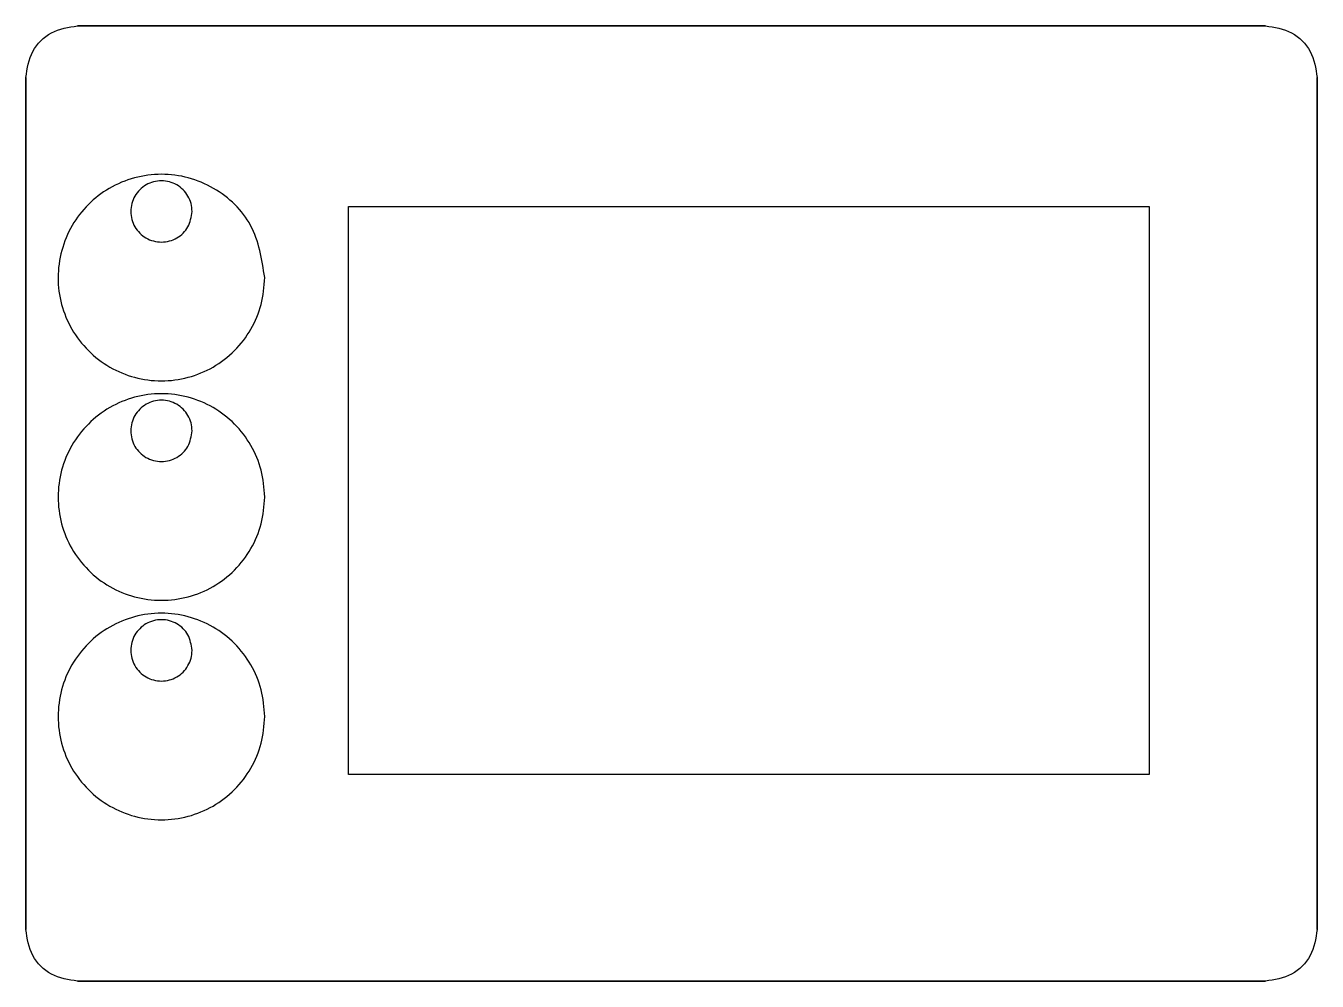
# Model space of a CAD drawing. Extents: x 0 to 100, y 0 to 74.
import ezdxf

# ---------------------------------------------------------------- set-up
doc = ezdxf.new("R2010")
doc.units = 0
doc.layers.add('IS_EdgeCuts', color=7, linetype='CONTINUOUS')

msp = doc.modelspace()

# ---------------------------------------------------------------- linework, layer by layer
at = {"layer": 'IS_EdgeCuts', "color": 7}
for points in [[(4, 74.000003), (96.000003, 74.000003)], [(4, 74.000003), (4, 74.000003)], [(0, 3.999993), (0, 70.000002)], [(100.000003, 70.000002), (100.000003, 3.999993)], [(12.875, 59.624997), (12.875, 59.624997)], [(25.000001, 59.99991), (87.000001, 59.99991), (87.000001, 15.999907), (25.000001, 15.999907), (25.000001, 59.99991)], [(18.500002, 54.499988), (18.500002, 54.499988)], [(12.875, 42.625), (12.875, 42.625)], [(18.500002, 37.499991), (18.500002, 37.499991)], [(12.875, 25.625006), (12.875, 25.625006)], [(18.5, 20.499994), (18.5, 20.499994)], [(96.000003, 0.000001), (4, 0.000001)]]:
    msp.add_lwpolyline(points, close=True, dxfattribs=at)
for points, knots in [([(0, 70.000002), (0.109156, 70.702012), (0.32399, 72.083659), (1.916343, 73.676012), (3.29799, 73.890846), (4, 74.000003)], [0, 0, 0, 0, 2.093983, 4.121232, 6.215216, 6.215216, 6.215216, 6.215216]), ([(96.000003, 74.000003), (96.702013, 73.890847), (98.08366, 73.676012), (99.676013, 72.083659), (99.890847, 70.702012), (100.000003, 70.000002)], [0, 0, 0, 0, 2.093983, 4.121233, 6.215216, 6.215216, 6.215216, 6.215216]), ([(18.500002, 54.499988), (18.446672, 53.799922), (18.340454, 52.405582), (17.501052, 50.454265), (16.223986, 48.777782), (14.545253, 47.492327), (12.594535, 46.684066), (10.499967, 46.407565), (8.405608, 46.68407), (6.454265, 47.49231), (4.777839, 48.777848), (3.492184, 50.454017), (2.684664, 52.406504), (2.312275, 55.193271), (3.251314, 58.692549), (6.309428, 61.747112), (10.50726, 62.881859), (14.661974, 61.748024), (17.846882, 58.688981), (18.280121, 55.910262), (18.500002, 54.499988)], [0, 0, 0, 0, 2.094199, 4.171068, 6.265267, 8.359467, 10.436336, 12.530535, 14.624734, 16.701603, 18.795802, 20.890001, 22.96687, 25.061069, 29.243942, 33.302751, 37.485624, 41.668496, 45.727306, 49.910179, 49.910179, 49.910179, 49.910179]), ([(12.875, 59.624997), (12.809723, 59.206322), (12.681104, 58.38139), (11.735585, 57.473237), (10.502154, 57.13663), (9.255923, 57.473508), (8.348046, 58.380331), (8.069268, 59.419179), (8.179821, 60.246501), (8.419553, 60.826145), (8.801232, 61.323758), (9.298921, 61.705403), (9.878226, 61.945349), (10.499989, 62.027437), (11.121815, 61.94535), (11.700934, 61.705398), (12.199308, 61.323778), (12.578437, 60.826072), (12.827634, 60.246774), (12.859168, 59.832829), (12.875, 59.624997)], [0, 0, 0, 0, 1.24179, 2.446749, 3.688539, 4.930329, 6.135288, 7.377078, 7.998794, 8.615364, 9.23708, 9.858795, 10.475366, 11.097082, 11.718797, 12.335368, 12.957084, 13.578799, 14.19537, 14.817086, 14.817086, 14.817086, 14.817086]), ([(18.500002, 37.499991), (18.446672, 36.799925), (18.340454, 35.405585), (17.501052, 33.454268), (16.223986, 31.777785), (14.545253, 30.49233), (12.594535, 29.684068), (10.499968, 29.407569), (8.405605, 29.684068), (6.454276, 30.49233), (4.777796, 31.777785), (3.492341, 33.454268), (2.68408, 35.405585), (2.407581, 37.499991), (2.68408, 39.594397), (3.492341, 41.545714), (4.777796, 43.222198), (6.454276, 44.507652), (8.405605, 45.315914), (10.499968, 45.592414), (12.594535, 45.315914), (14.545253, 44.507652), (16.223986, 43.222198), (17.501052, 41.545714), (18.340454, 39.594397), (18.446672, 38.200058), (18.500002, 37.499991)], [0, 0, 0, 0, 2.094199, 4.171068, 6.265267, 8.359467, 10.436336, 12.530535, 14.624734, 16.701603, 18.795802, 20.890001, 22.96687, 25.061069, 27.155269, 29.232137, 31.326337, 33.420536, 35.497405, 37.591604, 39.685803, 41.762672, 43.856871, 45.951071, 48.02794, 50.122139, 50.122139, 50.122139, 50.122139]), ([(12.875, 42.625), (12.809723, 42.206325), (12.681104, 41.381393), (11.735585, 40.47324), (10.502154, 40.136633), (9.255923, 40.473511), (8.348046, 41.380334), (8.069268, 42.419182), (8.179821, 43.246504), (8.419553, 43.826148), (8.801232, 44.323761), (9.298921, 44.705406), (9.878226, 44.945352), (10.499989, 45.02744), (11.121815, 44.945353), (11.700934, 44.705401), (12.199308, 44.323781), (12.578437, 43.826075), (12.827634, 43.246777), (12.859168, 42.832832), (12.875, 42.625)], [0, 0, 0, 0, 1.24179, 2.446749, 3.688539, 4.930329, 6.135288, 7.377078, 7.998794, 8.615364, 9.23708, 9.858795, 10.475366, 11.097082, 11.718797, 12.335368, 12.957084, 13.578799, 14.19537, 14.817086, 14.817086, 14.817086, 14.817086]), ([(18.5, 20.499994), (18.44667, 19.799928), (18.340452, 18.405587), (17.501051, 16.45427), (16.223985, 14.777786), (14.545252, 13.492331), (12.594533, 12.684068), (10.499965, 12.407569), (8.405602, 12.684069), (6.454273, 13.492331), (4.777793, 14.777786), (3.492338, 16.45427), (2.684077, 18.405587), (2.407579, 20.499994), (2.684077, 22.5944), (3.492339, 24.545717), (4.777794, 26.222201), (6.454274, 27.507655), (8.405603, 28.315917), (10.499965, 28.592417), (12.594533, 28.315917), (14.545251, 27.507655), (16.223984, 26.222201), (17.50105, 24.545717), (18.340451, 22.5944), (18.44667, 21.200061), (18.5, 20.499994)], [0, 0, 0, 0, 2.0942, 4.171069, 6.265269, 8.359468, 10.436338, 12.530538, 14.624737, 16.701607, 18.795806, 20.890006, 22.966875, 25.061075, 27.155274, 29.232143, 31.326342, 33.420541, 35.49741, 37.591609, 39.685809, 41.762678, 43.856877, 45.951076, 48.027945, 50.122144, 50.122144, 50.122144, 50.122144]), ([(12.875, 25.625006), (12.859168, 25.417173), (12.827634, 25.003229), (12.578437, 24.423931), (12.199308, 23.926225), (11.700934, 23.544605), (11.121815, 23.304652), (10.499989, 23.222566), (9.878226, 23.304654), (9.298921, 23.5446), (8.801232, 23.926245), (8.419553, 24.423858), (8.179821, 25.003502), (8.069268, 25.830824), (8.348046, 26.869672), (9.255923, 27.776495), (10.502154, 28.113373), (11.735585, 27.776766), (12.681104, 26.868613), (12.809723, 26.043681), (12.875, 25.625006)], [0, 0, 0, 0, 0.621716, 1.238286, 1.860002, 2.481718, 3.098288, 3.720004, 4.34172, 4.95829, 5.580006, 6.201721, 6.818292, 7.440008, 8.681798, 9.886757, 11.128546, 12.370337, 13.575296, 14.817086, 14.817086, 14.817086, 14.817086]), ([(4, 0.000001), (3.29799, 0.109159), (1.916344, 0.323994), (0.323993, 1.916345), (0.109157, 3.297987), (0, 3.999993)], [0, 0, 0, 0, 2.093984, 4.121233, 6.215206, 6.215206, 6.215206, 6.215206]), ([(100.000003, 3.999993), (99.890846, 3.297987), (99.67601, 1.916345), (98.083659, 0.323994), (96.702013, 0.109159), (96.000003, 0.000001)], [0, 0, 0, 0, 2.093973, 4.121222, 6.215206, 6.215206, 6.215206, 6.215206])]:
    msp.add_open_spline(points, degree=3, knots=knots, dxfattribs=at)

doc.saveas('drawing.dxf')
